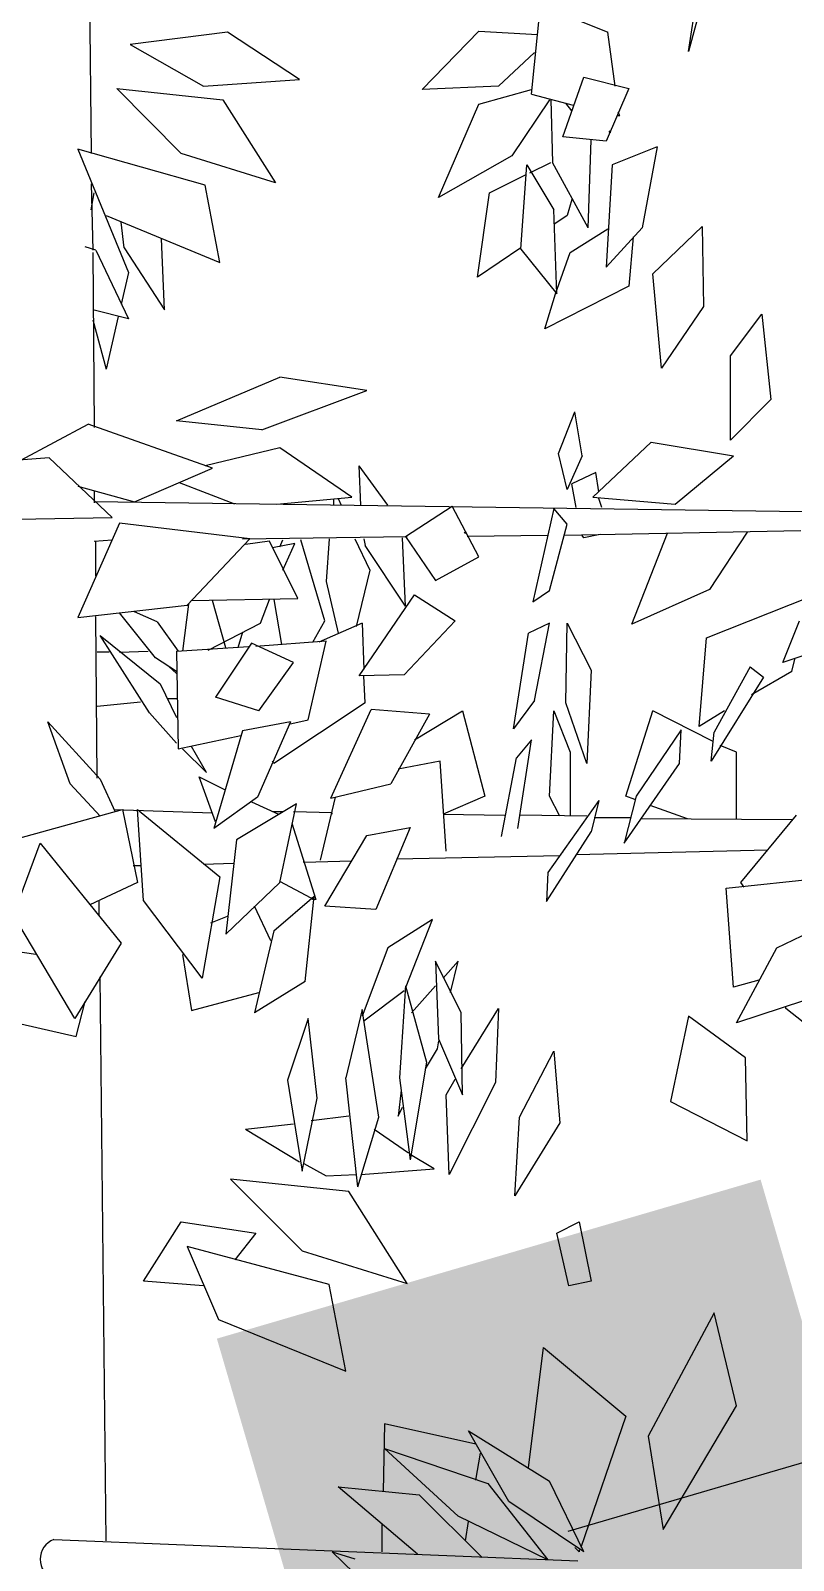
# Model space of a CAD drawing. Header units: millimetres. Extents: x 563079 to 571925, y 2063830 to 2067381.
# Drawn here: x 570797.703 to 570800.126, y 2066937.839 to 2066942.698 of the extents above; entities that cross this region are included whole.
import ezdxf

# ---------------------------------------------------------------- set-up
doc = ezdxf.new("R2010")
doc.units = ezdxf.units.MM
doc.header["$MEASUREMENT"] = 0
doc.layers.add('MC', color=7, linetype='Continuous')
doc.layers.add('SO', color=48, linetype='Continuous')
doc.styles.add('TIEUDE', font='', dxfattribs={"width": 0.8})
doc.styles.get('TIEUDE').set_extended_font_data('.VnAvantH')
doc.dimstyles.new('DIM3', dxfattribs={"dimscale": 1.2, "dimtxt": 1.2, "dimasz": 0.4, "dimexe": 0, "dimexo": 0, "dimgap": 0.3, "dimtad": 1, "dimzin": 0, "dimdsep": 46, "dimtxsty": 'TIEUDE', "dimblk1": 'BOXFILLED', "dimblk2": 'BOXFILLED', "dimsah": 1, "dimcen": 0.09, "dimdle": 0.8, "dimclrd": 9, "dimclre": 9, "dimclrt": 7, "dimadec": 1, "dimazin": 0, "dimtfac": 1, "dimtmove": 2, "dimatfit": 3, "dimldrblk": 'BOXFILLED', "dimfxl": 1, "dimtolj": 1, "dimtzin": 0, "dimarcsym": 0})

# ---------------------------------------------------------------- blocks, each defined once
blk = doc.blocks.new('fasfsfsdf')
at = {"color": 99, "linetype": 'ByBlock'}
for p, q in [((596094.4207, 2065635.2855), (596094.4587, 2065631.7818)), ((596096.3568, 2065632.1065), (596096.3949, 2065632.3563)), ((596096.4187, 2065632.3384), (596096.3568, 2065632.1065)), ((596095.8573, 2065631.9709), (596095.8859, 2065632.2528)), ((596095.8859, 2065632.2528), (596096.1, 2065632.1672)), ((596094.8916, 2065632.1672), (596094.5824, 2065632.1279)), ((596095.12, 2065632.0173), (596094.8916, 2065632.1672)), ((596095.5101, 2065631.9852), (596095.6908, 2065632.1707)), ((596095.6908, 2065632.1707), (596095.8764, 2065632.16)), ((596096.1237, 2065631.9959), (596096.1, 2065632.1672)), ((596094.5824, 2065632.1279), (596094.8155, 2065631.9959)), ((596095.8669, 2065632.1029), (596095.7527, 2065631.9959)), ((596094.8155, 2065631.9959), (596095.12, 2065632.0173)), ((596095.9572, 2065631.8354), (596096.0238, 2065632.0245)), ((596096.0238, 2065632.0245), (596096.1666, 2065631.9888)), ((596094.5396, 2065631.9888), (596094.7442, 2065631.7818)), ((596094.5396, 2065631.9888), (596094.8774, 2065631.9531)), ((596095.7527, 2065631.9959), (596095.5101, 2065631.9852)), ((596095.6908, 2065631.9388), (596095.8573, 2065631.9852)), ((596095.8573, 2065631.9709), (596095.9905, 2065631.9353)), ((596096.1666, 2065631.9888), (596096.0952, 2065631.8211)), ((596094.8774, 2065631.9531), (596095.0439, 2065631.6891)), ((596095.5624, 2065631.6427), (596095.6908, 2065631.9388)), ((596095.9144, 2065631.9531), (596095.7955, 2065631.7747)), ((596095.9192, 2065631.9531), (596095.9239, 2065631.7533)), ((596095.9858, 2065631.9174), (596095.9668, 2065631.9424)), ((596096.138, 2065631.9031), (596096.1333, 2065631.9138)), ((596096.1285, 2065631.9031), (596096.138, 2065631.9031)), ((596096.0952, 2065631.8211), (596095.9572, 2065631.8354)), ((596096.0381, 2065631.5464), (596096.0476, 2065631.8247)), ((596096.1095, 2065631.8496), (596096.1047, 2065631.8532)), ((596096.1047, 2065631.8532), (596096.1047, 2065631.8496)), ((596096.1047, 2065631.8496), (596096.1095, 2065631.8496)), ((596094.4159, 2065631.7961), (596094.5777, 2065631.4036)), ((596094.8203, 2065631.6819), (596094.4159, 2065631.7961)), ((596095.0439, 2065631.6891), (596094.7442, 2065631.7818)), ((596095.7955, 2065631.7747), (596095.5624, 2065631.6427)), ((596096.2569, 2065631.8032), (596096.1142, 2065631.7462)), ((596096.2569, 2065631.8032), (596096.2094, 2065631.5464)), ((596095.7241, 2065631.657), (596095.8383, 2065631.714)), ((596095.824, 2065631.4786), (596095.8431, 2065631.7462)), ((596095.8431, 2065631.7462), (596095.9287, 2065631.6034)), ((596095.8526, 2065631.7212), (596095.9192, 2065631.7533)), ((596096.0381, 2065631.5464), (596095.9239, 2065631.7533)), ((596096.1142, 2065631.7462), (596096.0952, 2065631.4215)), ((596094.4587, 2065631.6855), (596094.4635, 2065631.475)), ((596094.8679, 2065631.4358), (596094.8203, 2065631.6819)), ((596094.4587, 2065631.6034), (596094.4683, 2065631.657)), ((596095.6861, 2065631.3894), (596095.7241, 2065631.657)), ((596095.9858, 2065631.6356), (596095.9715, 2065631.5856)), ((596094.5063, 2065631.5856), (596094.8679, 2065631.4358)), ((596095.9382, 2065631.3359), (596095.9287, 2065631.6034)), ((596095.9715, 2065631.5856), (596095.9287, 2065631.5571)), ((596094.5634, 2065631.4821), (596094.5539, 2065631.5642)), ((596095.981, 2065631.4679), (596096.1, 2065631.5428)), ((596096.0952, 2065631.4215), (596096.2094, 2065631.5464)), ((596096.2427, 2065631.4001), (596096.3997, 2065631.5499)), ((596096.3997, 2065631.5499), (596096.4044, 2065631.2966)), ((596094.473, 2065631.475), (596094.4397, 2065631.4857)), ((596094.473, 2065631.475), (596094.5777, 2065631.2574)), ((596094.5634, 2065631.4821), (596094.6918, 2065631.2859)), ((596094.6918, 2065631.2859), (596094.6823, 2065631.5107)), ((596095.824, 2065631.4821), (596095.6861, 2065631.3894)), ((596095.824, 2065631.4786), (596095.9382, 2065631.3359)), ((596096.1808, 2065631.5178), (596096.1666, 2065631.3608)), ((596094.4635, 2065631.4679), (596094.4683, 2065630.9113)), ((596095.9335, 2065631.3359), (596095.981, 2065631.4679)), ((596094.5777, 2065631.4036), (596094.5539, 2065631.3037)), ((596096.2712, 2065631.1004), (596096.2427, 2065631.4001)), ((596096.1666, 2065631.3608), (596095.9002, 2065631.2253)), ((596095.9002, 2065631.2253), (596095.9335, 2065631.3359)), ((596094.5777, 2065631.2574), (596094.4635, 2065631.2859)), ((596096.4044, 2065631.2966), (596096.2712, 2065631.1004)), ((596094.4635, 2065631.2538), (596094.5063, 2065631.0968)), ((596094.5444, 2065631.2645), (596094.5063, 2065631.0968)), ((596096.49, 2065631.1396), (596096.5899, 2065631.2716)), ((596096.5899, 2065631.2716), (596096.6185, 2065631.0005)), ((596096.49, 2065630.872), (596096.49, 2065631.1396)), ((596094.7299, 2065630.9327), (596095.0581, 2065631.0718)), ((596095.3341, 2065631.029), (596095.0581, 2065631.0718)), ((596095.0011, 2065630.9042), (596095.3341, 2065631.029)), ((596096.6185, 2065631.0005), (596096.49, 2065630.872)), ((596095.943, 2065630.8292), (596095.9953, 2065630.9612)), ((596096.0191, 2065630.8221), (596095.9953, 2065630.9612)), ((596094.2352, 2065630.8078), (596094.4492, 2065630.922)), ((596094.8441, 2065630.7828), (596094.4492, 2065630.922)), ((596095.0011, 2065630.9042), (596094.7299, 2065630.9327)), ((596095.0581, 2065630.8471), (596094.8203, 2065630.79)), ((596095.2865, 2065630.6901), (596095.0581, 2065630.8471)), ((596096.2379, 2065630.8649), (596096.0524, 2065630.6901)), ((596096.2379, 2065630.8649), (596096.4996, 2065630.8221)), ((596094.3256, 2065630.815), (596093.9307, 2065630.7864)), ((596094.5253, 2065630.6259), (596094.3256, 2065630.815)), ((596095.4007, 2065630.6651), (596095.3103, 2065630.79)), ((596095.315, 2065630.6651), (596095.3103, 2065630.79)), ((596095.9715, 2065630.7151), (596095.943, 2065630.8292)), ((596096.0191, 2065630.8221), (596095.9715, 2065630.7151)), ((596096.314, 2065630.6687), (596096.4996, 2065630.8221)), ((596094.5967, 2065630.6758), (596094.8441, 2065630.7828)), ((596096.0619, 2065630.7686), (596095.9858, 2065630.7329)), ((596096.0714, 2065630.7079), (596096.0619, 2065630.7686)), ((596094.4159, 2065630.7258), (596094.5967, 2065630.6758)), ((596094.4683, 2065630.7115), (596094.4683, 2065630.6722)), ((596094.9154, 2065630.6687), (596094.7394, 2065630.7365)), ((596096.0001, 2065630.658), (596095.9858, 2065630.7329)), ((596097.4795, 2065630.633), (596094.4683, 2065630.6758)), ((596094.5919, 2065630.6758), (596094.5919, 2065630.6758)), ((596095.0486, 2065630.6687), (596095.2865, 2065630.6901)), ((596095.2294, 2065630.6651), (596095.2294, 2065630.6829)), ((596095.2437, 2065630.6865), (596095.2532, 2065630.6651)), ((596095.4577, 2065630.5652), (596095.6052, 2065630.6615)), ((596095.6908, 2065630.501), (596095.6052, 2065630.6615)), ((596095.9287, 2065630.6544), (596095.8621, 2065630.3583)), ((596095.9715, 2065630.6045), (596095.9287, 2065630.6544)), ((596096.0524, 2065630.6901), (596096.314, 2065630.6687)), ((596096.0809, 2065630.658), (596096.0714, 2065630.6865)), ((596094.14, 2065630.6187), (596094.5253, 2065630.6259)), ((596094.5491, 2065630.608), (596094.4159, 2065630.3083)), ((596094.963, 2065630.5581), (596094.5491, 2065630.608)), ((596095.9144, 2065630.394), (596095.9715, 2065630.6045)), ((596094.4683, 2065630.5509), (596094.5253, 2065630.5545)), ((596094.473, 2065630.4403), (596094.473, 2065630.5509)), ((596094.7632, 2065630.3476), (596094.963, 2065630.5581)), ((596094.9392, 2065630.5581), (596095.4625, 2065630.5652)), ((596095.0248, 2065630.5509), (596094.9487, 2065630.5402)), ((596095.1152, 2065630.369), (596095.0248, 2065630.5509)), ((596095.0581, 2065630.5331), (596095.0677, 2065630.5545)), ((596095.2009, 2065630.2976), (596095.1247, 2065630.5545)), ((596095.2151, 2065630.5581), (596095.2056, 2065630.4225)), ((596095.296, 2065630.5581), (596095.3436, 2065630.4582)), ((596095.3245, 2065630.5581), (596095.3293, 2065630.5367)), ((596095.4577, 2065630.344), (596095.4482, 2065630.5616)), ((596095.4577, 2065630.5652), (596095.5529, 2065630.4261)), ((596095.6433, 2065630.5795), (596095.648, 2065630.5759)), ((596095.9097, 2065630.5688), (596095.6528, 2065630.5652)), ((596096.7136, 2065630.583), (596095.962, 2065630.5688)), ((596096.0238, 2065630.5616), (596096.0191, 2065630.5688)), ((596096.0762, 2065630.5723), (596096.0238, 2065630.5616)), ((596096.1761, 2065630.2869), (596096.2902, 2065630.5759)), ((596096.5424, 2065630.5795), (596096.4234, 2065630.3975)), ((596095.1057, 2065630.5438), (596095.0344, 2065630.5295)), ((596095.0677, 2065630.4582), (596095.1057, 2065630.5438)), ((596095.4577, 2065630.344), (596095.3293, 2065630.5367)), ((596095.5529, 2065630.4261), (596095.6908, 2065630.501)), ((596095.3436, 2065630.4582), (596095.3008, 2065630.2798)), ((596095.2056, 2065630.4225), (596095.2437, 2065630.2584)), ((596094.7775, 2065630.3618), (596095.1152, 2065630.369)), ((596094.8869, 2065630.212), (596094.8441, 2065630.3618)), ((596094.9963, 2065630.2905), (596095.0248, 2065630.3654)), ((596095.0391, 2065630.3654), (596095.0629, 2065630.2227)), ((596095.3103, 2065630.1228), (596095.4863, 2065630.3797)), ((596095.4863, 2065630.3797), (596095.6147, 2065630.2976)), ((596095.8621, 2065630.3583), (596095.9144, 2065630.394)), ((596096.4234, 2065630.3975), (596096.1761, 2065630.2869)), ((596096.4139, 2065630.2441), (596096.7469, 2065630.3761)), ((596094.4159, 2065630.3083), (596094.7632, 2065630.3476)), ((596094.4778, 2065629.7981), (596094.473, 2065630.3119)), ((596094.6633, 2065630.1799), (596094.5491, 2065630.3226)), ((596094.6681, 2065630.2941), (596094.5967, 2065630.3262)), ((596094.768, 2065630.3511), (596094.7489, 2065630.2013)), ((596094.7632, 2065630.3476), (596094.768, 2065630.3511)), ((596094.6681, 2065630.2941), (596094.7347, 2065630.2013)), ((596094.8298, 2065630.2049), (596094.9963, 2065630.2905)), ((596094.9392, 2065630.2619), (596094.9249, 2065630.212)), ((596095.1628, 2065630.2298), (596095.2009, 2065630.2976)), ((596095.3198, 2065630.2905), (596095.1818, 2065630.2298)), ((596095.3198, 2065630.2905), (596095.3245, 2065630.1442)), ((596095.6147, 2065630.2976), (596095.453, 2065630.1264)), ((596095.8003, 2065629.9551), (596095.8478, 2065630.2584)), ((596095.9144, 2065630.2905), (596095.8478, 2065630.2584)), ((596095.8669, 2065630.0443), (596095.9144, 2065630.2905)), ((596095.9668, 2065630.0372), (596095.9715, 2065630.2905)), ((596095.9715, 2065630.2905), (596096.0476, 2065630.1406)), ((596096.6565, 2065630.1656), (596096.7089, 2065630.2976)), ((596094.4873, 2065630.2512), (596094.6776, 2065630.0978)), ((596094.6443, 2065630.0051), (596094.4873, 2065630.2512)), ((596094.7299, 2065630.2013), (596094.9582, 2065630.2156)), ((596094.9678, 2065630.2263), (596094.8536, 2065630.055)), ((596095.101, 2065630.1656), (596094.9678, 2065630.2263)), ((596095.2056, 2065630.2334), (596094.982, 2065630.2156)), ((596095.1485, 2065629.9836), (596095.2056, 2065630.2334)), ((596096.3901, 2065629.9622), (596096.4139, 2065630.2441)), ((596094.5158, 2065630.1977), (596094.4778, 2065630.1977)), ((596094.5491, 2065630.1977), (596094.6395, 2065630.2013)), ((596094.7299, 2065630.1371), (596094.6633, 2065630.1799)), ((596094.7299, 2065630.2013), (596094.7347, 2065629.8909)), ((596094.9915, 2065630.0122), (596095.101, 2065630.1656)), ((596096.7327, 2065630.1906), (596096.6565, 2065630.1656)), ((596096.6851, 2065630.1371), (596096.6946, 2065630.1763)), ((596094.7299, 2065630.1299), (596094.7061, 2065630.1513)), ((596095.453, 2065630.1264), (596095.3103, 2065630.1228)), ((596095.3293, 2065630.0372), (596095.3245, 2065630.1228)), ((596096.0476, 2065630.1406), (596096.0334, 2065629.8445)), ((596096.5947, 2065630.1192), (596096.4282, 2065629.8516)), ((596096.5519, 2065630.1513), (596096.4377, 2065629.9444)), ((596096.5519, 2065630.1513), (596096.5947, 2065630.1192)), ((596096.6851, 2065630.1371), (596096.5566, 2065630.0621)), ((596094.6776, 2065630.0978), (596094.7299, 2065629.9908)), ((596094.4778, 2065630.0265), (596094.6157, 2065630.0407)), ((596094.7014, 2065630.0514), (596094.7299, 2065630.0514)), ((596094.9915, 2065630.0122), (596094.8536, 2065630.055)), ((596095.3293, 2065630.0372), (596095.0391, 2065629.8445)), ((596095.2199, 2065629.7339), (596095.3483, 2065630.0158)), ((596095.5339, 2065630.0015), (596095.3483, 2065630.0158)), ((596095.4863, 2065629.9194), (596095.6385, 2065630.0122)), ((596095.6385, 2065630.0122), (596095.7099, 2065629.741)), ((596095.8669, 2065630.0443), (596095.8003, 2065629.9551)), ((596095.9144, 2065629.741), (596095.9287, 2065630.0122)), ((596095.9287, 2065630.0122), (596095.981, 2065629.8802)), ((596096.0334, 2065629.8445), (596095.9668, 2065630.0372)), ((596096.157, 2065629.741), (596096.2427, 2065630.0122)), ((596096.433, 2065629.9159), (596096.2427, 2065630.0122)), ((596096.471, 2065630.0122), (596096.3901, 2065629.9622)), ((596094.3208, 2065629.9765), (596094.4873, 2065629.7946)), ((596094.3922, 2065629.7803), (596094.3208, 2065629.9765)), ((596094.7299, 2065629.9087), (596094.6443, 2065630.0051)), ((596095.0914, 2065629.9765), (596094.9392, 2065629.948)), ((596095.0914, 2065629.9765), (596094.9868, 2065629.7375)), ((596095.0867, 2065629.9694), (596095.1485, 2065629.9836)), ((596095.5339, 2065630.0015), (596095.4102, 2065629.7803)), ((596094.7347, 2065629.8909), (596094.9345, 2065629.9337)), ((596094.9392, 2065629.948), (596094.8488, 2065629.6376)), ((596095.8573, 2065629.9194), (596095.8098, 2065629.8623)), ((596095.8145, 2065629.6376), (596095.8573, 2065629.9194)), ((596096.3331, 2065629.9515), (596096.1903, 2065629.741)), ((596096.3283, 2065629.8445), (596096.3331, 2065629.9515)), ((596096.4282, 2065629.8516), (596096.4377, 2065629.9444)), ((596094.7489, 2065629.8909), (596094.825, 2065629.816)), ((596094.825, 2065629.816), (596094.7775, 2065629.898)), ((596095.981, 2065629.8802), (596095.981, 2065629.6768)), ((596096.5091, 2065629.8802), (596096.4567, 2065629.9016)), ((596096.5091, 2065629.6661), (596096.5091, 2065629.8802)), ((596095.0391, 2065629.8445), (596095.0344, 2065629.8516)), ((596095.5672, 2065629.8516), (596095.434, 2065629.8267)), ((596095.5862, 2065629.5662), (596095.5672, 2065629.8516)), ((596095.7622, 2065629.6126), (596095.8098, 2065629.8623)), ((596096.1523, 2065629.5912), (596096.3283, 2065629.8445)), ((596094.4873, 2065629.6768), (596094.3922, 2065629.7803)), ((596094.4873, 2065629.7946), (596094.5349, 2065629.6911)), ((596094.8013, 2065629.8017), (596094.8821, 2065629.7624)), ((596094.8536, 2065629.659), (596094.8013, 2065629.8017)), ((596095.2199, 2065629.7339), (596095.4102, 2065629.7803)), ((596094.9868, 2065629.7375), (596094.8488, 2065629.6376)), ((596094.9678, 2065629.7232), (596095.0534, 2065629.684)), ((596095.2342, 2065629.7375), (596095.1866, 2065629.5377)), ((596095.7099, 2065629.741), (596095.5767, 2065629.684)), ((596096.0714, 2065629.7268), (596095.9097, 2065629.4984)), ((596095.9477, 2065629.6768), (596095.9144, 2065629.741)), ((596096.0714, 2065629.7268), (596096.0476, 2065629.6269)), ((596096.1903, 2065629.741), (596096.1523, 2065629.5912)), ((596096.1856, 2065629.7303), (596096.157, 2065629.741)), ((596094.1828, 2065629.5948), (596094.5586, 2065629.6982)), ((596094.5301, 2065629.6982), (596094.8441, 2065629.6875)), ((596094.5586, 2065629.6982), (596094.6062, 2065629.4663)), ((596094.6062, 2065629.6982), (596094.8679, 2065629.4842)), ((596094.6252, 2065629.4092), (596094.6062, 2065629.6982)), ((596095.1105, 2065629.7161), (596094.9202, 2065629.6019)), ((596095.0677, 2065629.6911), (596095.0344, 2065629.6911)), ((596095.0581, 2065629.4663), (596095.1105, 2065629.7161)), ((596095.2246, 2065629.6875), (596095.101, 2065629.6911)), ((596095.2246, 2065629.684), (596095.2246, 2065629.6875)), ((596095.5767, 2065629.684), (596095.7717, 2065629.6804)), ((596096.0334, 2065629.6768), (596095.8193, 2065629.6804)), ((596096.0571, 2065629.6732), (596096.1713, 2065629.6732)), ((596096.2332, 2065629.7125), (596096.3521, 2065629.6697)), ((596096.5233, 2065629.4663), (596096.6994, 2065629.6804)), ((596095.0962, 2065629.6554), (596095.1723, 2065629.4128)), ((596095.3341, 2065629.6162), (596095.472, 2065629.6411)), ((596095.472, 2065629.6411), (596095.3626, 2065629.3807)), ((596095.9049, 2065629.4057), (596096.0476, 2065629.6269)), ((596096.2046, 2065629.6697), (596096.6851, 2065629.6661)), ((596094.2114, 2065629.3628), (596094.297, 2065629.5912)), ((596094.297, 2065629.5912), (596094.5539, 2065629.2736)), ((596094.9202, 2065629.6019), (596094.8869, 2065629.3022)), ((596095.2009, 2065629.3914), (596095.3341, 2065629.6162)), ((596094.9107, 2065629.527), (596094.8155, 2065629.5234)), ((596095.1343, 2065629.5305), (596095.1343, 2065629.5377)), ((596095.2865, 2065629.5341), (596095.1343, 2065629.5305)), ((596095.4292, 2065629.5412), (596095.9477, 2065629.5519)), ((596095.9572, 2065629.5626), (596095.9525, 2065629.5591)), ((596096.0001, 2065629.5555), (596096.609, 2065629.5698)), ((596094.6157, 2065629.5198), (596094.5919, 2065629.5198)), ((596094.8679, 2065629.4842), (596094.8108, 2065629.163)), ((596095.9097, 2065629.4984), (596095.9049, 2065629.4057)), ((596096.4758, 2065629.4485), (596096.7755, 2065629.4806)), ((596094.6062, 2065629.4663), (596094.454, 2065629.395)), ((596094.8869, 2065629.3022), (596095.0581, 2065629.4663)), ((596095.158, 2065629.4164), (596095.0581, 2065629.4699)), ((596096.4996, 2065629.1345), (596096.4758, 2065629.4485)), ((596096.5329, 2065629.452), (596096.5233, 2065629.4663)), ((596094.4825, 2065629.4092), (596094.4825, 2065629.3619)), ((596094.8108, 2065629.163), (596094.6252, 2065629.4092)), ((596095.0296, 2065629.2808), (596094.9773, 2065629.3914)), ((596095.0391, 2065629.3129), (596095.1676, 2065629.4235)), ((596095.139, 2065629.1523), (596095.1676, 2065629.4235)), ((596095.1628, 2065629.4128), (596095.158, 2065629.4164)), ((596095.1723, 2065629.4128), (596095.1628, 2065629.4128)), ((596095.3626, 2065629.3807), (596095.2009, 2065629.3914)), ((596096.6375, 2065629.2594), (596096.98, 2065629.4235)), ((596094.4064, 2065629.0346), (596094.2114, 2065629.3628)), ((596094.8393, 2065629.3379), (596094.8916, 2065629.3593)), ((596095.5434, 2065629.3486), (596095.4007, 2065629.2594)), ((596095.4577, 2065629.1309), (596095.5434, 2065629.3486)), ((596095.0391, 2065629.3129), (596094.9773, 2065629.0524)), ((596094.2827, 2065629.238), (596094.1591, 2065629.2558)), ((596094.5539, 2065629.2736), (596094.4064, 2065629.0346)), ((596094.7489, 2065629.238), (596094.7775, 2065629.0596)), ((596095.4007, 2065629.2594), (596095.3198, 2065629.0417)), ((596096.5091, 2065629.0203), (596096.6375, 2065629.2594)), ((596095.5529, 2065629.2166), (596095.5624, 2065628.9704)), ((596095.6338, 2065629.0524), (596095.5529, 2065629.2166)), ((596095.6242, 2065629.2166), (596095.5767, 2065629.163)), ((596095.6005, 2065629.1167), (596095.6242, 2065629.2166)), ((596094.5063, 2065627.3756), (596094.4873, 2065629.1666)), ((596095.139, 2065629.1523), (596094.9773, 2065629.0524)), ((596095.4577, 2065629.1381), (596095.4387, 2065628.8455)), ((596095.4577, 2065629.1381), (596095.5243, 2065628.8955)), ((596095.5529, 2065629.1381), (596095.4768, 2065629.0524)), ((596096.5804, 2065629.1559), (596096.4996, 2065629.1345)), ((596096.8754, 2065629.1416), (596096.5091, 2065629.0203)), ((596094.7775, 2065629.0596), (596094.9915, 2065629.1167)), ((596095.3245, 2065629.0275), (596095.453, 2065629.1238)), ((596094.0211, 2065629.0667), (596094.4112, 2065628.9775)), ((596094.4112, 2065628.9775), (596094.4397, 2065629.0881)), ((596095.3198, 2065629.0631), (596095.2675, 2065628.8455)), ((596095.3721, 2065628.7206), (596095.3198, 2065629.0631)), ((596095.6338, 2065628.8741), (596095.7527, 2065629.0667)), ((596095.6385, 2065628.792), (596095.6338, 2065629.0524)), ((596095.7527, 2065629.0667), (596095.7432, 2065628.8312)), ((596096.3568, 2065629.0417), (596096.2998, 2065628.7706)), ((596096.5376, 2065628.9097), (596096.3568, 2065629.0417)), ((596096.6661, 2065629.0667), (596096.6661, 2065629.0703)), ((596096.9087, 2065628.8741), (596096.6661, 2065629.0667)), ((596095.1485, 2065629.0346), (596095.0819, 2065628.8384)), ((596095.1771, 2065628.7813), (596095.1485, 2065629.0346)), ((596095.5624, 2065628.9632), (596095.5576, 2065628.9383)), ((596095.5624, 2065628.9704), (596095.6385, 2065628.792)), ((596095.5243, 2065628.8955), (596095.472, 2065628.5851)), ((596095.5576, 2065628.9383), (596095.5196, 2065628.8741)), ((596095.8193, 2065628.7206), (596095.9287, 2065628.9311)), ((596095.9287, 2065628.9311), (596095.9477, 2065628.7028)), ((596096.5424, 2065628.6457), (596096.5376, 2065628.9097)), ((596095.3055, 2065628.4994), (596095.2675, 2065628.8455)), ((596095.4387, 2065628.8455), (596095.472, 2065628.5851)), ((596095.0819, 2065628.8384), (596095.1295, 2065628.5494)), ((596095.4435, 2065628.8063), (596095.434, 2065628.7242)), ((596095.5862, 2065628.792), (596095.6147, 2065628.8419)), ((596095.7432, 2065628.8312), (596095.5957, 2065628.5387)), ((596095.1295, 2065628.5494), (596095.1771, 2065628.7813)), ((596095.434, 2065628.7242), (596095.4482, 2065628.7527)), ((596095.5957, 2065628.5387), (596095.5862, 2065628.792)), ((596096.2998, 2065628.7706), (596096.5424, 2065628.6457)), ((596095.277, 2065628.7242), (596095.158, 2065628.7099)), ((596095.3055, 2065628.4994), (596095.3721, 2065628.7206)), ((596095.805, 2065628.4709), (596095.8193, 2065628.7206)), ((596095.9477, 2065628.7028), (596095.805, 2065628.4709)), ((596095.101, 2065628.6992), (596094.9487, 2065628.6814)), ((596095.12, 2065628.5779), (596094.9487, 2065628.6814)), ((596095.4673, 2065628.6065), (596095.3578, 2065628.6814)), ((596095.5481, 2065628.5565), (596095.472, 2065628.6029)), ((596095.1343, 2065628.5744), (596095.2056, 2065628.5351)), ((596095.315, 2065628.5387), (596095.5481, 2065628.5565)), ((596095.277, 2065628.4852), (596094.9012, 2065628.5244)), ((596094.9012, 2065628.5244), (596095.1295, 2065628.2961)), ((596095.2056, 2065628.5351), (596095.3008, 2065628.5387)), ((596095.4625, 2065628.1926), (596095.277, 2065628.4852)), ((596094.6252, 2065628.1997), (596094.7442, 2065628.3888)), ((596094.7442, 2065628.3888), (596094.982, 2065628.3531)), ((596095.9382, 2065628.3531), (596096.0096, 2065628.3888)), ((596096.0096, 2065628.3888), (596096.0476, 2065628.1997)), ((596094.982, 2065628.3531), (596094.9154, 2065628.2675)), ((596095.9763, 2065628.1855), (596095.9382, 2065628.3531)), ((596095.2151, 2065628.189), (596094.7632, 2065628.3103)), ((596094.7632, 2065628.3103), (596094.8631, 2065628.0784)), ((596095.1295, 2065628.2961), (596095.4625, 2065628.1926)), ((596094.8155, 2065628.1855), (596094.6252, 2065628.1997)), ((596095.2675, 2065627.9143), (596095.2151, 2065628.189)), ((596096.0476, 2065628.1997), (596095.9763, 2065628.1855)), ((596094.8631, 2065628.0784), (596095.2675, 2065627.9143)), ((596096.4377, 2065628.0998), (596096.2284, 2065627.7074)), ((596096.5091, 2065627.8037), (596096.4377, 2065628.0998)), ((596095.8478, 2065627.6075), (596095.8954, 2065627.9892)), ((596095.8954, 2065627.9892), (596096.157, 2065627.7716)), ((596096.276, 2065627.4112), (596096.5091, 2065627.8037)), ((596095.3911, 2065627.7466), (596095.3864, 2065627.5325)), ((596095.6813, 2065627.6824), (596095.3911, 2065627.7466)), ((596096.157, 2065627.7716), (596096.0143, 2065627.3542)), ((596095.786, 2065627.5004), (596095.6575, 2065627.7252)), ((596095.6575, 2065627.7252), (596095.9144, 2065627.5647)), ((596096.2284, 2065627.7074), (596096.276, 2065627.4112)), ((596095.6242, 2065627.4541), (596095.3911, 2065627.6681)), ((596095.3911, 2065627.6681), (596095.7194, 2065627.5575)), ((596095.6813, 2065627.5682), (596095.6956, 2065627.6539)), ((596095.8478, 2065627.6039), (596095.8478, 2065627.6075)), ((596095.4958, 2065627.3327), (596095.2437, 2065627.5468)), ((596095.2437, 2065627.5468), (596095.5006, 2065627.5218)), ((596095.7194, 2065627.5575), (596095.9097, 2065627.3149)), ((596096.0238, 2065627.3399), (596095.9144, 2065627.5647)), ((596095.5006, 2065627.5218), (596095.7004, 2065627.322)), ((596096.0238, 2065627.3399), (596095.786, 2065627.5004)), ((596095.9097, 2065627.3149), (596095.6242, 2065627.4541)), ((596095.648, 2065627.3756), (596095.6575, 2065627.4362)), ((596095.3816, 2065627.4291), (596095.3816, 2065627.3399)), ((596094.3398, 2065627.3791), (596096.0048, 2065627.3113)), ((596095.4768, 2065627.0973), (596095.2246, 2065627.3399)), ((596095.2246, 2065627.3399), (596095.296, 2065627.3185)), ((596096.0096, 2065627.3399), (596095.9953, 2065627.3542)), ((596096.0096, 2065627.347), (596096.0096, 2065627.3399))]:
    blk.add_line(p, q, dxfattribs=at)
blk.add_ellipse((596094.363, 2065627.3167), major_axis=(0.0471, 0.0471), ratio=1, start_param=1.140721, end_param=3.571668, dxfattribs=at)
blk = doc.blocks.new('_BoxFilled')
at = {"color": 0, "linetype": 'ByBlock', "lineweight": -2}
blk.add_line((-0.5, 0), (-1, 0), dxfattribs=at)
at = {"color": 0, "linetype": 'ByBlock'}
blk.add_solid([(-0.5, 0.5), (0.5, 0.5), (-0.5, -0.5), (0.5, -0.5)], dxfattribs=at)

msp = doc.modelspace()

# ---------------------------------------------------------------- block references
at = {"layer": 'SO', "color": 4}
msp.add_blockref('fasfsfsdf', (-25296.56348, 1310.52598), dxfattribs=at)

# ---------------------------------------------------------------- leaders
at = {"layer": 'MC', "color": 9}
msp.add_leader([(570799.41089, 2066937.93224), (570815.04149, 2066942.50243), (570826.23237, 2066942.50243)], dimstyle='DIM3', override={"dimasz": 1.5, "dimgap": 0.3, "dimtad": 0}, dxfattribs=at)

doc.saveas('drawing.dxf')
